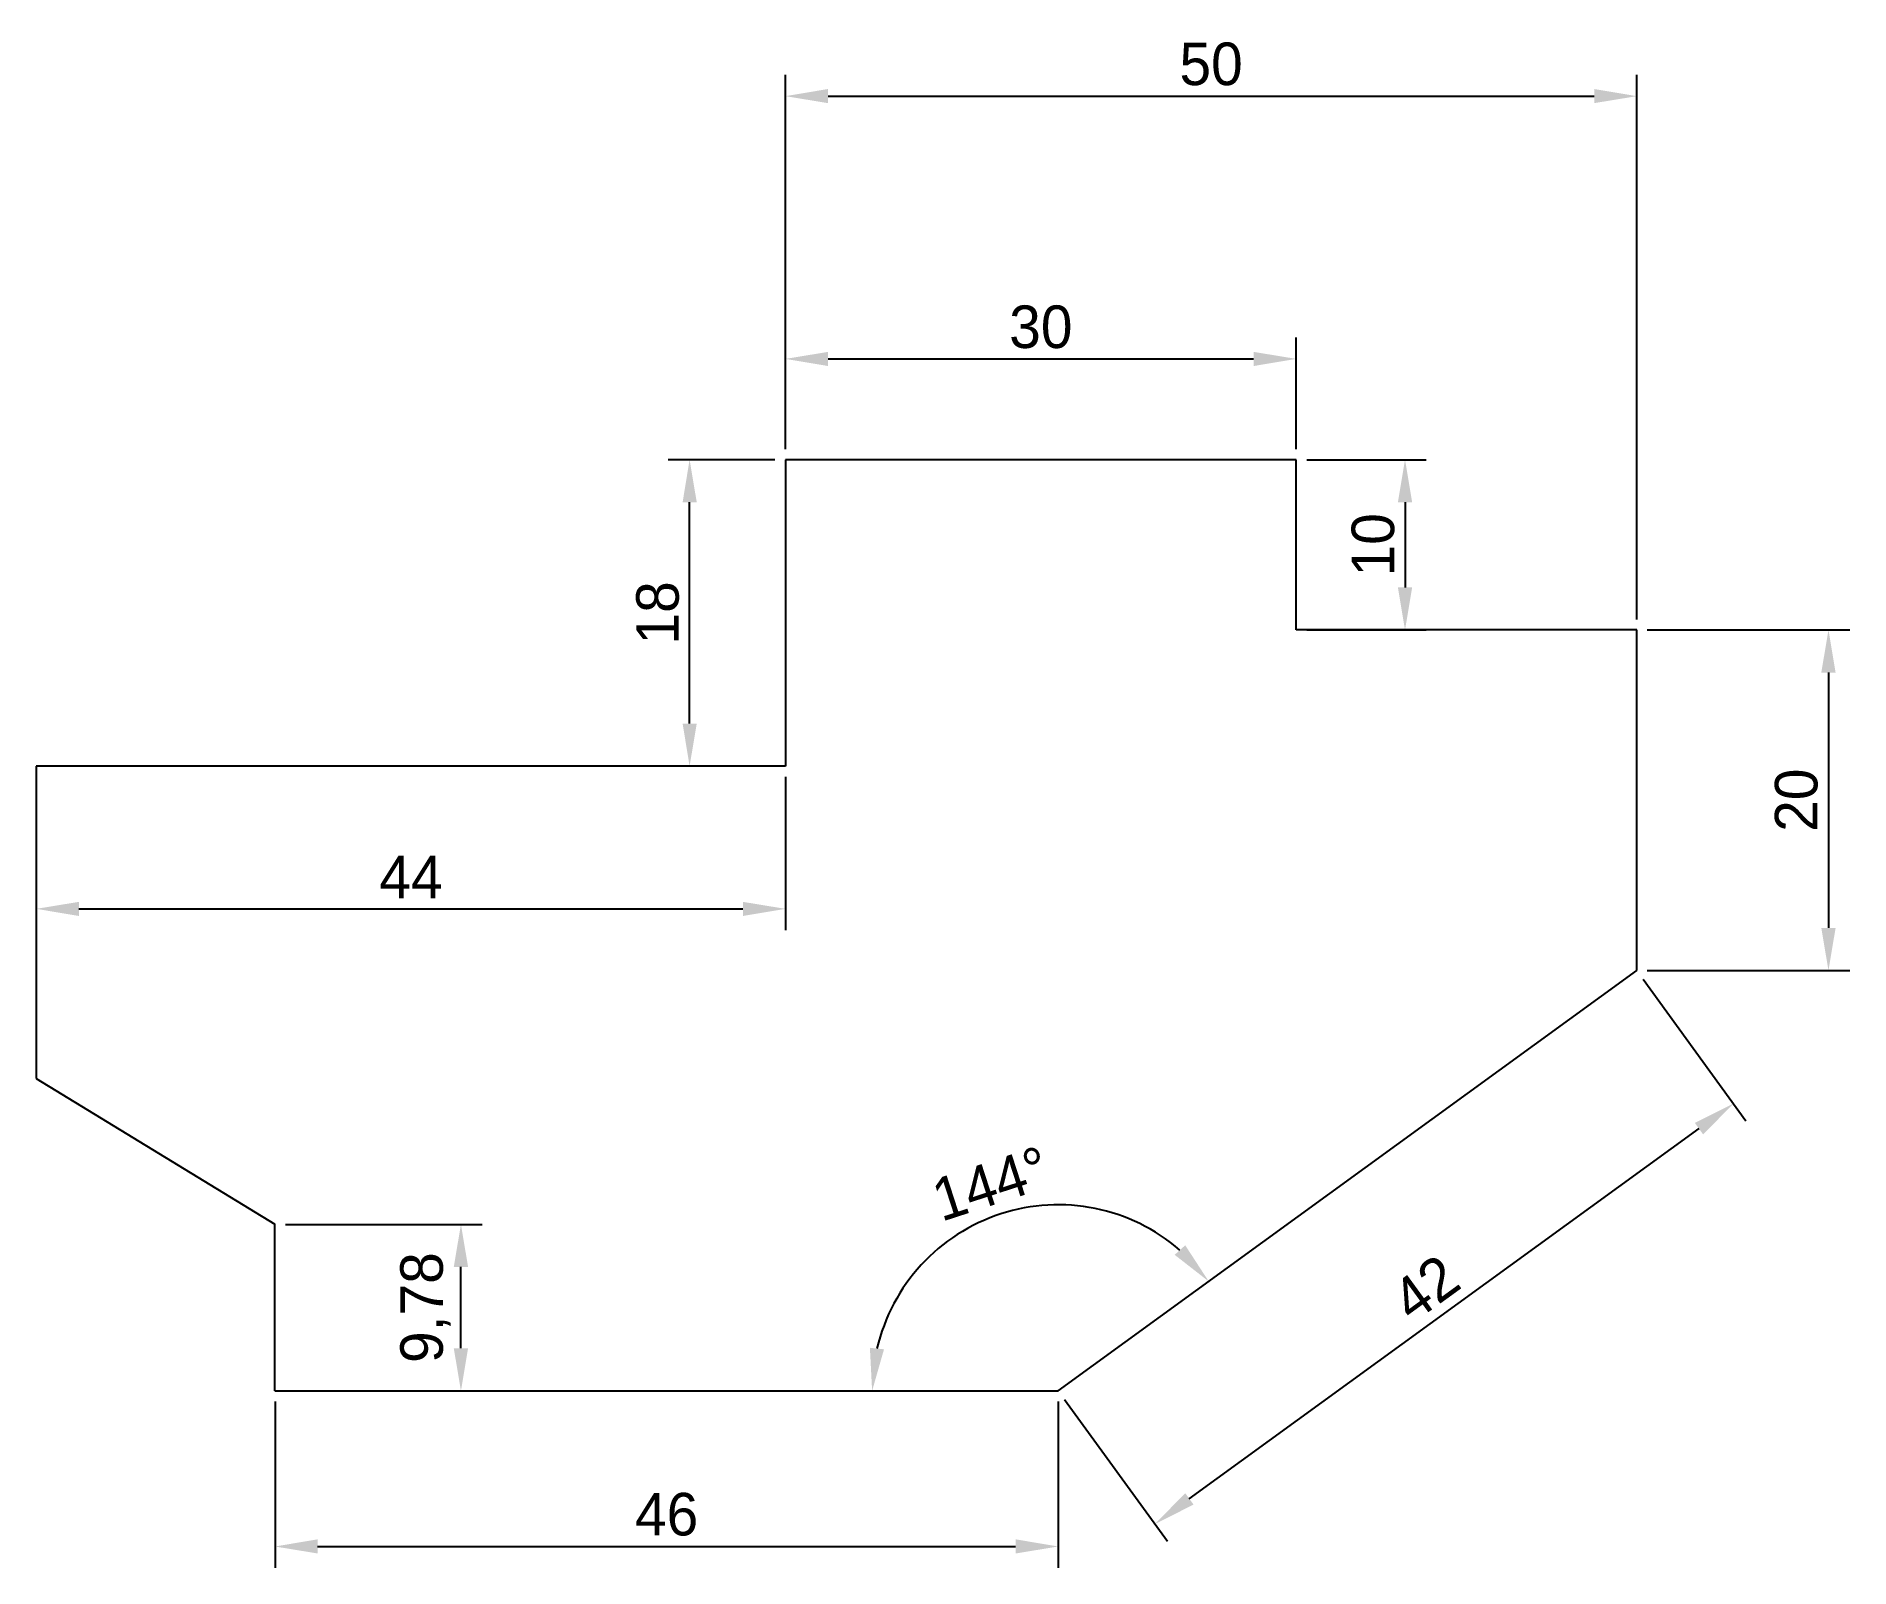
# Model space of a CAD drawing. Header units: millimetres. Extents: x 436 to 542, y 188 to 278.
import ezdxf

# ---------------------------------------------------------------- set-up
doc = ezdxf.new("R2010")
doc.units = ezdxf.units.MM
doc.dimstyles.new('ISO-25', dxfattribs={"dimtxt": 2.5, "dimasz": 2.5, "dimexe": 1.25, "dimexo": 0.625, "dimtad": 1, "dimtxsty": 'Standard', "dimcen": 2.5, "dimadec": 0, "dimazin": 0, "dimtfac": 1, "dimtmove": 0, "dimatfit": 3, "dimfxl": 1, "dimarcsym": 0})

# ---------------------------------------------------------------- blocks, each defined once
blk = doc.blocks.new('*D1')
at = {"color": 0, "lineweight": -2}
for p, q in [((435.93, 234.55), (435.93, 225.55)), ((479.93, 234.55), (479.93, 225.55)), ((438.43, 226.8), (477.43, 226.8))]:
    blk.add_line(p, q, dxfattribs=at)
at = {"color": 0}
for points in [[(438.43, 227.21), (438.43, 226.38), (435.93, 226.8)], [(477.43, 226.38), (477.43, 227.21), (479.93, 226.8)]]:
    blk.add_solid(points, dxfattribs=at)
at = {"layer": 'Defpoints', "color": 0}
for p in [(435.93, 235.18), (479.93, 235.18), (479.93, 226.8)]:
    blk.add_point(p, dxfattribs=at)
at = {"color": 0, "insert": (457.93, 228.67), "char_height": 2.5, "attachment_point": 5}
blk.add_mtext('44', dxfattribs=at)
blk = doc.blocks.new('*D2')
at = {"color": 0, "lineweight": -2}
for p, q in [((479.3, 253.18), (473.05, 253.18)), ((474.3, 237.68), (474.3, 250.68)), ((479.3, 235.18), (473.05, 235.18))]:
    blk.add_line(p, q, dxfattribs=at)
at = {"color": 0}
for points in [[(474.72, 250.68), (473.89, 250.68), (474.3, 253.18)], [(473.89, 237.68), (474.72, 237.68), (474.3, 235.18)]]:
    blk.add_solid(points, dxfattribs=at)
at = {"layer": 'Defpoints', "color": 0}
for p in [(474.3, 253.18), (479.93, 253.18), (479.93, 235.18)]:
    blk.add_point(p, dxfattribs=at)
at = {"color": 0, "insert": (472.43, 244.18), "char_height": 2.5, "attachment_point": 5, "rotation": 90}
blk.add_mtext('18', dxfattribs=at)
blk = doc.blocks.new('*D3')
at = {"color": 0, "lineweight": -2}
for p, q in [((479.93, 253.8), (479.93, 260.35)), ((509.93, 253.8), (509.93, 260.35)), ((482.43, 259.1), (507.43, 259.1))]:
    blk.add_line(p, q, dxfattribs=at)
at = {"color": 0}
for points in [[(482.43, 259.51), (482.43, 258.68), (479.93, 259.1)], [(507.43, 258.68), (507.43, 259.51), (509.93, 259.1)]]:
    blk.add_solid(points, dxfattribs=at)
at = {"layer": 'Defpoints', "color": 0}
for p in [(509.93, 259.1), (479.93, 253.18), (509.93, 253.18)]:
    blk.add_point(p, dxfattribs=at)
at = {"color": 0, "insert": (494.93, 260.97), "char_height": 2.5, "attachment_point": 5}
blk.add_mtext('30', dxfattribs=at)
blk = doc.blocks.new('*D4')
at = {"color": 0, "lineweight": -2}
for p, q in [((479.93, 253.8), (479.93, 275.78)), ((529.93, 243.8), (529.93, 275.78)), ((482.43, 274.53), (527.43, 274.53))]:
    blk.add_line(p, q, dxfattribs=at)
at = {"color": 0}
for points in [[(482.43, 274.95), (482.43, 274.12), (479.93, 274.53)], [(527.43, 274.12), (527.43, 274.95), (529.93, 274.53)]]:
    blk.add_solid(points, dxfattribs=at)
at = {"layer": 'Defpoints', "color": 0}
for p in [(529.93, 274.53), (479.93, 253.18), (529.93, 243.18)]:
    blk.add_point(p, dxfattribs=at)
at = {"color": 0, "insert": (504.93, 276.41), "char_height": 2.5, "attachment_point": 5}
blk.add_mtext('50', dxfattribs=at)
blk = doc.blocks.new('*D5')
at = {"color": 0, "lineweight": -2}
for p, q in [((510.55, 253.18), (517.57, 253.18)), ((516.32, 250.68), (516.32, 245.68)), ((510.55, 243.18), (517.57, 243.18))]:
    blk.add_line(p, q, dxfattribs=at)
at = {"color": 0}
for points in [[(516.74, 250.68), (515.9, 250.68), (516.32, 253.18)], [(515.9, 245.68), (516.74, 245.68), (516.32, 243.18)]]:
    blk.add_solid(points, dxfattribs=at)
at = {"layer": 'Defpoints', "color": 0}
for p in [(509.93, 253.18), (509.93, 243.18), (516.32, 243.18)]:
    blk.add_point(p, dxfattribs=at)
at = {"color": 0, "insert": (514.45, 248.18), "char_height": 2.5, "attachment_point": 5, "rotation": 90}
blk.add_mtext('10', dxfattribs=at)
blk = doc.blocks.new('*D6')
at = {"color": 0, "lineweight": -2}
for p, q in [((530.55, 243.18), (542.44, 243.18)), ((541.19, 240.68), (541.19, 225.68)), ((530.55, 223.18), (542.44, 223.18))]:
    blk.add_line(p, q, dxfattribs=at)
at = {"color": 0}
for points in [[(541.61, 240.68), (540.77, 240.68), (541.19, 243.18)], [(540.77, 225.68), (541.61, 225.68), (541.19, 223.18)]]:
    blk.add_solid(points, dxfattribs=at)
at = {"layer": 'Defpoints', "color": 0}
for p in [(529.93, 243.18), (529.93, 223.18), (541.19, 223.18)]:
    blk.add_point(p, dxfattribs=at)
at = {"color": 0, "insert": (539.31, 233.18), "char_height": 2.5, "attachment_point": 5, "rotation": 90}
blk.add_mtext('20', dxfattribs=at)
blk = doc.blocks.new('*D7')
at = {"color": 0, "lineweight": -2}
for p, q in [((449.95, 197.87), (449.95, 188.1)), ((495.95, 197.87), (495.95, 188.1)), ((452.45, 189.35), (493.45, 189.35))]:
    blk.add_line(p, q, dxfattribs=at)
at = {"color": 0}
for points in [[(452.45, 189.77), (452.45, 188.94), (449.95, 189.35)], [(493.45, 188.94), (493.45, 189.77), (495.95, 189.35)]]:
    blk.add_solid(points, dxfattribs=at)
at = {"layer": 'Defpoints', "color": 0}
for p in [(449.95, 198.49), (495.95, 198.49), (495.95, 189.35)]:
    blk.add_point(p, dxfattribs=at)
at = {"color": 0, "insert": (472.95, 191.23), "char_height": 2.5, "attachment_point": 5}
blk.add_mtext('46', dxfattribs=at)
blk = doc.blocks.new('*D8')
at = {"color": 0, "lineweight": -2}
for p, q in [((450.57, 208.27), (462.12, 208.27)), ((460.87, 200.99), (460.87, 205.77)), ((450.57, 198.49), (462.12, 198.49))]:
    blk.add_line(p, q, dxfattribs=at)
at = {"color": 0}
for points in [[(461.29, 205.77), (460.45, 205.77), (460.87, 208.27)], [(460.45, 200.99), (461.29, 200.99), (460.87, 198.49)]]:
    blk.add_solid(points, dxfattribs=at)
at = {"layer": 'Defpoints', "color": 0}
for p in [(449.95, 208.27), (460.87, 208.27), (449.95, 198.49)]:
    blk.add_point(p, dxfattribs=at)
at = {"color": 0, "insert": (458.79, 203.38), "char_height": 2.5, "attachment_point": 5, "rotation": 90}
blk.add_mtext('9,78', dxfattribs=at)
blk = doc.blocks.new('*D9')
at = {"color": 0, "lineweight": -2}
for p, q in [((530.3, 222.67), (536.34, 214.35)), ((503.65, 192.14), (533.59, 213.89)), ((496.32, 197.99), (502.37, 189.66))]:
    blk.add_line(p, q, dxfattribs=at)
at = {"color": 0}
for points in [[(533.83, 213.55), (533.34, 214.23), (535.61, 215.36)], [(503.41, 192.48), (503.9, 191.81), (501.63, 190.67)]]:
    blk.add_solid(points, dxfattribs=at)
at = {"layer": 'Defpoints', "color": 0}
for p in [(529.93, 223.18), (535.61, 215.36), (495.95, 198.49)]:
    blk.add_point(p, dxfattribs=at)
at = {"color": 0, "insert": (517.52, 204.53), "char_height": 2.5, "attachment_point": 5, "rotation": 36}
blk.add_mtext('42', dxfattribs=at)
blk = doc.blocks.new('*D10')
at = {"color": 0, "lineweight": -2}
blk.add_arc((495.95, 198.49), 10.93, 49.1349, 166.8651, dxfattribs=at)
at = {"color": 0}
for points in [[(502.79, 206.48), (503.41, 207.04), (504.79, 204.92)], [(484.89, 201.02), (485.72, 200.93), (485.02, 198.49)]]:
    blk.add_solid(points, dxfattribs=at)
at = {"layer": 'Defpoints', "color": 0}
for p in [(529.93, 223.18), (497.09, 209.36), (449.95, 198.49), (495.95, 198.49), (495.95, 198.49)]:
    blk.add_point(p, dxfattribs=at)
at = {"color": 0, "insert": (491.99, 210.67), "char_height": 2.5, "attachment_point": 5, "rotation": 18}
blk.add_mtext('144%%d', dxfattribs=at)

msp = doc.modelspace()

# ---------------------------------------------------------------- linework, layer by layer
for p, q in [((509.928, 253.18), (479.928, 253.18)), ((479.928, 253.18), (479.928, 235.18)), ((509.928, 243.18), (509.928, 253.18)), ((529.928, 243.18), (509.928, 243.18)), ((529.928, 223.18), (529.928, 243.18)), ((479.928, 235.18), (435.928, 235.18)), ((435.928, 235.18), (435.928, 216.84)), ((495.949, 198.493), (529.928, 223.18)), ((435.928, 216.84), (449.949, 208.273)), ((449.949, 198.493), (449.949, 208.273)), ((449.949, 198.493), (495.949, 198.493))]:
    msp.add_line(p, q)

# ---------------------------------------------------------------- dimensions: what is measured, and where the dimension line sits
for base, p1, p2, picture, middle in [((529.928, 274.532), (479.928, 253.18), (529.928, 243.18), '*D4', (504.928, 276.407)), ((509.928, 259.097), (479.928, 253.18), (509.928, 253.18), '*D3', (494.928, 260.972)), ((479.928, 226.797), (435.928, 235.18), (479.928, 235.18), '*D1', (457.928, 228.672)), ((495.949, 189.353), (449.949, 198.493), (495.949, 198.493), '*D7', (472.949, 191.228))]:
    dim = msp.add_linear_dim(base=base, p1=p1, p2=p2, dimstyle='ISO-25')
    dim.commit()
    dim.dimension.update_dxf_attribs({"geometry": picture, "text_midpoint": middle})
for base, p1, p2, picture, middle in [((474.304, 253.18), (479.928, 235.18), (479.928, 253.18), '*D2', (472.429, 244.18)), ((516.322, 243.18), (509.928, 253.18), (509.928, 243.18), '*D5', (514.447, 248.18)), ((541.189, 223.18), (529.928, 243.18), (529.928, 223.18), '*D6', (539.314, 233.18)), ((460.869, 208.273), (449.949, 198.493), (449.949, 208.273), '*D8', (458.786, 203.383))]:
    dim = msp.add_linear_dim(base=base, p1=p1, p2=p2, angle=90, dimstyle='ISO-25')
    dim.commit()
    dim.dimension.update_dxf_attribs({"geometry": picture, "text_midpoint": middle})
dim = msp.add_angular_dim_2l(base=(497.091, 209.362), line1=((449.949, 198.493), (495.949, 198.493)), line2=((495.949, 198.493), (529.928, 223.18)), dimstyle='ISO-25')
dim.commit()
dim.dimension.update_dxf_attribs({"geometry": '*D10', "text_midpoint": (491.992, 210.67)})
dim = msp.add_aligned_dim(p1=(495.949, 198.493), p2=(529.928, 223.18), distance=-9.666, dimstyle='ISO-25')
dim.commit()
dim.dimension.update_dxf_attribs({"geometry": '*D9', "text_midpoint": (517.518, 204.534)})

doc.saveas('drawing.dxf')
